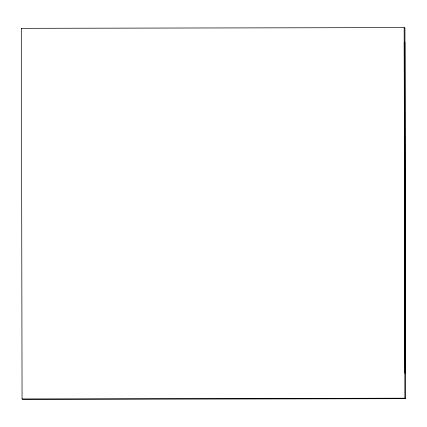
<?xml version="1.0" encoding="UTF-8"?>
<svg xmlns="http://www.w3.org/2000/svg" width="427" height="427" viewBox="0 0 427 427"><rect width="100%" height="100%" fill="white"/><g stroke="black" fill="none" stroke-linecap="round" stroke-linejoin="round"><path stroke-width="0.64" d="M21.35 28.337L404.166 27.584L404.935 28.049L405.65 398.663L22.834 399.416L22.065 398.951L21.35 28.337L21.606 28.497M22.065 398.951L404.881 398.194L405.65 398.663M404.166 27.584L404.881 398.194M404.908 42.535L404.246 42.129L404.881 373.033L405.549 373.438L404.908 42.535"/></g></svg>
